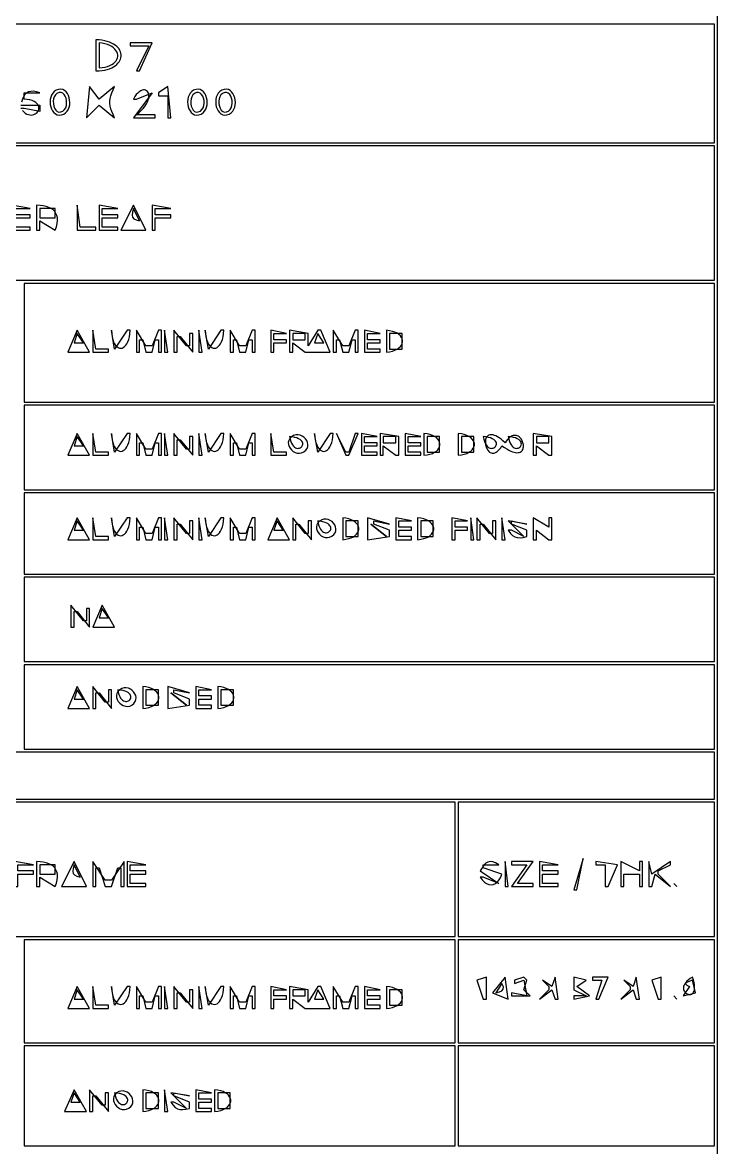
# Model space of a CAD drawing. Extents: x 0 to 2384, y 0 to 1684.
# Drawn here: x 1007.5 to 1230, y 831.5 to 1191.5 of the extents above; entities that cross this region are included whole.
import ezdxf

# ---------------------------------------------------------------- set-up
doc = ezdxf.new("R2010")
doc.units = 0
doc.layers.add('C7', color=7, linetype='CONTINUOUS')

msp = doc.modelspace()

# ---------------------------------------------------------------- linework, layer by layer
at = {"layer": 'C7'}
for points in [[(869, 1513), (869, 449), (1230, 449), (1230, 1513), (869, 1513)], [(870, 1191), (870, 1153), (1229, 1153), (1229, 1191), (870, 1191)], [(1031, 1186), (1031, 1176), (1032.0118, 1176.0413), (1032.956, 1176.138), (1033.8324, 1176.2864), (1034.6411, 1176.4826), (1035.3821, 1176.7229), (1036.0555, 1177.0034), (1036.6613, 1177.3204), (1037.1996, 1177.67), (1037.6702, 1178.0485), (1038.0734, 1178.452), (1038.4091, 1178.8769), (1038.6773, 1179.3192), (1038.8781, 1179.7752), (1039.0116, 1180.2411), (1039.0776, 1180.7131), (1039.0764, 1181.1874), (1039.0079, 1181.6603), (1038.8721, 1182.1278), (1038.669, 1182.5863), (1038.3988, 1183.032), (1038.0614, 1183.461), (1037.6568, 1183.8695), (1037.1852, 1184.2538), (1036.6465, 1184.61), (1036.0407, 1184.9344), (1035.3679, 1185.2232), (1034.6282, 1185.4726), (1033.8215, 1185.6787), (1032.9478, 1185.8379), (1032.0073, 1185.9462), (1031, 1186)], [(1032, 1185), (1032, 1177), (1033.0099, 1177.0729), (1033.926, 1177.217), (1034.7486, 1177.4257), (1035.478, 1177.6924), (1036.1145, 1178.0104), (1036.6583, 1178.3733), (1037.1097, 1178.7743), (1037.4691, 1179.207), (1037.7366, 1179.6646), (1037.9126, 1180.1406), (1037.9973, 1180.6284), (1037.9911, 1181.1214), (1037.8942, 1181.613), (1037.7069, 1182.0966), (1037.4295, 1182.5656), (1037.0623, 1183.0134), (1036.6055, 1183.4334), (1036.0594, 1183.8189), (1035.4244, 1184.1635), (1034.7006, 1184.4605), (1033.8884, 1184.7033), (1032.9881, 1184.8853), (1032, 1185)], [(1042, 1185), (1042, 1184), (1048, 1184), (1044, 1176), (1045, 1176), (1049, 1185), (1042, 1185)], [(1018.2986, 1169.8241), (1017.6792, 1169.4219), (1017.1834, 1168.8993), (1016.8068, 1168.2799), (1016.5447, 1167.5873), (1016.3927, 1166.8451), (1016.3463, 1166.077), (1016.401, 1165.3067), (1016.5523, 1164.5578), (1016.7957, 1163.854), (1017.1267, 1163.2189), (1017.5409, 1162.6761), (1018.0337, 1162.2494), (1018.6006, 1161.9624), (1019.2372, 1161.8387), (1019.9389, 1161.9019), (1020.7014, 1162.1759), (1021.3207, 1162.5779), (1021.8164, 1163.1005), (1022.1931, 1163.7199), (1022.4552, 1164.4125), (1022.6072, 1165.1547), (1022.6536, 1165.9228), (1022.5989, 1166.6931), (1022.4476, 1167.442), (1022.2042, 1168.1458), (1021.8732, 1168.7809), (1021.459, 1169.3237), (1020.9662, 1169.7504), (1020.3993, 1170.0374), (1019.7627, 1170.1612), (1019.0609, 1170.0979), (1018.2986, 1169.8241)], [(1029, 1171), (1028, 1161), (1032, 1165), (1037, 1161), (1036.4801, 1162.0532), (1036.0641, 1163.0199), (1035.7522, 1163.9194), (1035.5443, 1164.7708), (1035.4403, 1165.5934), (1035.4403, 1166.4065), (1035.5443, 1167.2291), (1035.7522, 1168.0805), (1036.0641, 1168.98), (1036.4801, 1169.9467), (1037, 1171), (1032, 1167), (1029, 1171)], [(1054, 1171), (1051, 1169), (1051, 1168), (1054, 1168), (1054, 1161), (1055, 1161), (1054, 1171)], [(1062.2986, 1169.8241), (1061.6791, 1169.4219), (1061.1834, 1168.8993), (1060.8067, 1168.2799), (1060.5446, 1167.5873), (1060.3926, 1166.8452), (1060.3462, 1166.0771), (1060.4009, 1165.3068), (1060.5522, 1164.5579), (1060.7956, 1163.8541), (1061.1266, 1163.219), (1061.5408, 1162.6762), (1062.0336, 1162.2495), (1062.6005, 1161.9625), (1063.2372, 1161.8387), (1063.9389, 1161.902), (1064.7014, 1162.1759), (1065.3206, 1162.5779), (1065.8164, 1163.1005), (1066.1931, 1163.7199), (1066.4552, 1164.4125), (1066.6072, 1165.1547), (1066.6536, 1165.9228), (1066.5989, 1166.6931), (1066.4476, 1167.442), (1066.2042, 1168.1459), (1065.8732, 1168.781), (1065.4591, 1169.3237), (1064.9663, 1169.7505), (1064.3993, 1170.0375), (1063.7627, 1170.1612), (1063.061, 1170.098), (1062.2986, 1169.8241)], [(1071.2986, 1169.8241), (1070.6791, 1169.4219), (1070.1834, 1168.8993), (1069.8067, 1168.2799), (1069.5446, 1167.5873), (1069.3926, 1166.8452), (1069.3462, 1166.0771), (1069.4009, 1165.3068), (1069.5522, 1164.5579), (1069.7956, 1163.8541), (1070.1267, 1163.219), (1070.5408, 1162.6762), (1071.0336, 1162.2495), (1071.6006, 1161.9625), (1072.2372, 1161.8387), (1072.9389, 1161.902), (1073.7014, 1162.1759), (1074.3206, 1162.5779), (1074.8164, 1163.1005), (1075.193, 1163.7199), (1075.4551, 1164.4125), (1075.6071, 1165.1547), (1075.6536, 1165.9228), (1075.5989, 1166.6931), (1075.4476, 1167.442), (1075.2042, 1168.1459), (1074.8732, 1168.781), (1074.4591, 1169.3237), (1073.9663, 1169.7505), (1073.3994, 1170.0375), (1072.7628, 1170.1612), (1072.061, 1170.098), (1071.2986, 1169.8241)], [(1007.4543, 1163.3836), (1007.925, 1162.8844), (1008.4061, 1162.495), (1008.8912, 1162.2081), (1009.3741, 1162.0163), (1009.8486, 1161.9123), (1010.3085, 1161.8889), (1010.7476, 1161.9386), (1011.1596, 1162.0542), (1011.5383, 1162.2283), (1011.8776, 1162.4536), (1012.1712, 1162.7229), (1012.4128, 1163.0287), (1012.5963, 1163.3637), (1012.7155, 1163.7207), (1012.764, 1164.0922), (1012.7358, 1164.4711), (1012.6246, 1164.8499), (1012.4241, 1165.2213), (1012.1282, 1165.578), (1011.7306, 1165.9128), (1011.2251, 1166.2182), (1010.6055, 1166.4869), (1009.8656, 1166.7117), (1008.9992, 1166.8851), (1008, 1167), (1008, 1169), (1013, 1169), (1011.9407, 1169.3324), (1011.0003, 1169.4829), (1010.1726, 1169.4586), (1009.4511, 1169.2668), (1008.8295, 1168.9146), (1008.3016, 1168.4092), (1007.861, 1167.7579), (1007.5014, 1166.9678), (1007.2165, 1166.046)], [(1018.5455, 1168.8241), (1018.0381, 1168.3656), (1017.6765, 1167.7617), (1017.4532, 1167.0554), (1017.3609, 1166.2894), (1017.3923, 1165.5069), (1017.5399, 1164.7508), (1017.7964, 1164.0642), (1018.1544, 1163.4898), (1018.6066, 1163.0709), (1019.1455, 1162.8502), (1019.764, 1162.8709), (1020.4545, 1163.1759)], [(1020.4544, 1163.1759), (1020.9617, 1163.6342), (1021.3233, 1164.2381), (1021.5466, 1164.9445), (1021.6389, 1165.7104), (1021.6076, 1166.4929), (1021.46, 1167.249), (1021.2036, 1167.9357), (1020.8456, 1168.5101), (1020.3934, 1168.9291), (1019.8544, 1169.1497), (1019.236, 1169.129), (1018.5455, 1168.8241)], [(1043, 1167), (1044, 1167), (1049, 1169), (1043, 1161), (1050, 1161), (1050, 1162), (1044, 1162), (1044.875, 1162.7134), (1045.6276, 1163.4237), (1046.2637, 1164.1255), (1046.789, 1164.8131), (1047.2094, 1165.4809), (1047.5306, 1166.1234), (1047.7586, 1166.7349), (1047.8991, 1167.31), (1047.9579, 1167.843), (1047.9409, 1168.3284), (1047.8539, 1168.7606), (1047.7027, 1169.1339), (1047.4932, 1169.443), (1047.231, 1169.682), (1046.9222, 1169.8456), (1046.5724, 1169.9281), (1046.1876, 1169.9239), (1045.7734, 1169.8275), (1045.3359, 1169.6333), (1044.8806, 1169.3357), (1044.4136, 1168.9291), (1043.9406, 1168.408), (1043.4675, 1167.7668), (1043, 1167)], [(1062.5455, 1168.8241), (1062.0381, 1168.3656), (1061.6765, 1167.7618), (1061.4532, 1167.0554), (1061.361, 1166.2895), (1061.3923, 1165.5069), (1061.5399, 1164.7508), (1061.7963, 1164.0641), (1062.1543, 1163.4898), (1062.6065, 1163.0708), (1063.1455, 1162.8502), (1063.7639, 1162.8709), (1064.4545, 1163.1759)], [(1064.4544, 1163.1759), (1064.9617, 1163.6342), (1065.3234, 1164.2381), (1065.5467, 1164.9445), (1065.639, 1165.7104), (1065.6077, 1166.4929), (1065.4601, 1167.249), (1065.2036, 1167.9357), (1064.8456, 1168.5101), (1064.3934, 1168.929), (1063.8544, 1169.1497), (1063.236, 1169.129), (1062.5455, 1168.8241)], [(1071.5455, 1168.8241), (1071.0381, 1168.3656), (1070.6765, 1167.7617), (1070.4533, 1167.0554), (1070.361, 1166.2894), (1070.3923, 1165.5069), (1070.5399, 1164.7508), (1070.7964, 1164.0642), (1071.1544, 1163.4898), (1071.6066, 1163.0709), (1072.1455, 1162.8502), (1072.764, 1162.8709), (1073.4545, 1163.1759)], [(1073.4544, 1163.1759), (1073.9617, 1163.6342), (1074.3233, 1164.2381), (1074.5466, 1164.9445), (1074.6389, 1165.7105), (1074.6076, 1166.493), (1074.4601, 1167.2491), (1074.2036, 1167.9358), (1073.8456, 1168.5101), (1073.3934, 1168.9291), (1072.8544, 1169.1497), (1072.236, 1169.129), (1071.5455, 1168.8241)], [(1007, 1165), (1013, 1165), (1013, 1163), (1008, 1164), (1007, 1164)], [(870, 1152), (870, 1109), (1229, 1109), (1229, 1152), (870, 1152)], [(1004, 1133), (1004, 1125), (1010, 1125), (1010, 1126), (1005, 1126), (1005, 1129), (1010, 1129), (1010, 1130), (1005, 1130), (1005, 1132), (1010, 1132), (1004, 1133)], [(1012, 1133), (1012, 1125), (1013, 1125), (1013, 1128), (1018, 1125), (1018.3844, 1126.1257), (1018.6231, 1127.1578), (1018.7211, 1128.0985), (1018.6837, 1128.9497), (1018.516, 1129.7135), (1018.2232, 1130.3921), (1017.8105, 1130.9875), (1017.283, 1131.5017), (1016.6461, 1131.9369), (1015.9048, 1132.2951), (1015.0644, 1132.5785), (1014.13, 1132.789), (1013.1068, 1132.9288), (1012, 1133)], [(1013, 1132), (1013, 1129), (1018, 1129), (1018, 1132), (1013, 1132)], [(1025, 1133), (1025, 1125), (1031, 1125), (1031, 1126), (1026, 1126), (1025, 1133)], [(1032, 1133), (1032, 1125), (1038, 1125), (1038, 1126), (1033, 1126), (1033, 1129), (1038, 1129), (1038, 1130), (1033, 1130), (1033, 1132), (1038, 1132), (1032, 1133)], [(1043, 1133), (1039, 1125), (1046, 1125), (1047, 1125), (1043, 1133)], [(1043, 1132), (1042.7557, 1130.8042), (1042.6471, 1129.8924), (1042.7458, 1129.2102), (1043.1232, 1128.7035), (1043.8507, 1128.3181), (1045, 1128), (1043, 1132)], [(1049, 1133), (1049, 1125), (1050, 1125), (1050, 1129), (1055, 1129), (1055, 1130), (1050, 1130), (1050, 1132), (1055, 1132), (1049, 1133)], [(1008, 1108), (1008, 1070), (1229, 1070), (1229, 1108), (1008, 1108)], [(1025, 1093), (1022, 1086), (1023, 1086), (1028, 1086), (1029, 1086), (1025, 1093)], [(1025, 1092), (1024, 1089), (1027, 1089), (1025, 1092)], [(1030, 1093), (1030, 1086), (1035, 1086), (1035, 1087), (1031, 1087), (1030, 1093)], [(1036, 1093), (1036.0746, 1091.9054), (1036.2179, 1090.9272), (1036.4223, 1090.0652), (1036.6804, 1089.3193), (1036.9847, 1088.6891), (1037.3276, 1088.1746), (1037.7018, 1087.7754), (1038.0997, 1087.4915), (1038.5138, 1087.3226), (1038.9367, 1087.2685), (1039.3608, 1087.3291), (1039.7787, 1087.5041), (1040.183, 1087.7933), (1040.566, 1088.1965), (1040.9203, 1088.7136), (1041.2385, 1089.3444), (1041.513, 1090.0886), (1041.7365, 1090.9461), (1041.9013, 1091.9166), (1042, 1093), (1041, 1093), (1037, 1087), (1036, 1093)], [(1044, 1093), (1044, 1086), (1045, 1086), (1045, 1090), (1046, 1090), (1047, 1086), (1049, 1086), (1050, 1090), (1051, 1090), (1051, 1086), (1052, 1086), (1052, 1093), (1051, 1093), (1049, 1088), (1047, 1088), (1044, 1093)], [(1053, 1093), (1053, 1086), (1054, 1086), (1053, 1093)], [(1056, 1093), (1056, 1086), (1057, 1086), (1057, 1091), (1058, 1091), (1062, 1086), (1062, 1092), (1061, 1092), (1061, 1088), (1060, 1088), (1056, 1093)], [(1064, 1093), (1064, 1086), (1065, 1086), (1064, 1093)], [(1066, 1093), (1066.0746, 1091.9054), (1066.2179, 1090.9272), (1066.4223, 1090.0652), (1066.6804, 1089.3193), (1066.9847, 1088.6891), (1067.3276, 1088.1746), (1067.7018, 1087.7754), (1068.0997, 1087.4915), (1068.5138, 1087.3226), (1068.9367, 1087.2685), (1069.3608, 1087.3291), (1069.7787, 1087.5041), (1070.183, 1087.7933), (1070.566, 1088.1965), (1070.9203, 1088.7136), (1071.2385, 1089.3444), (1071.513, 1090.0886), (1071.7365, 1090.9461), (1071.9013, 1091.9166), (1072, 1093), (1071, 1093), (1067, 1087), (1066, 1093)], [(1074, 1093), (1074, 1086), (1075, 1086), (1075, 1090), (1076, 1090), (1077, 1086), (1079, 1086), (1080, 1090), (1081, 1090), (1081, 1086), (1082, 1086), (1082, 1093), (1081, 1093), (1079, 1088), (1077, 1088), (1074, 1093)], [(1087, 1093), (1087, 1086), (1088, 1086), (1088, 1089), (1092, 1089), (1092, 1090), (1088, 1090), (1088, 1092), (1092, 1092), (1087, 1093)], [(1093, 1093), (1093, 1086), (1094, 1086), (1094, 1089), (1098, 1086), (1105, 1086), (1106, 1086), (1103, 1093), (1102, 1093), (1099, 1088), (1099, 1092), (1093, 1093)], [(1094, 1092), (1094, 1090), (1098, 1090), (1098, 1092), (1094, 1092)], [(1102, 1092), (1101, 1089), (1104, 1089), (1102, 1092)], [(1107, 1093), (1107, 1086), (1108, 1086), (1108, 1090), (1109, 1090), (1110, 1086), (1112, 1086), (1113, 1090), (1114, 1090), (1114, 1086), (1115, 1086), (1115, 1093), (1114, 1093), (1112, 1088), (1110, 1088), (1107, 1093)], [(1117, 1093), (1117, 1086), (1122, 1086), (1122, 1087), (1118, 1087), (1118, 1089), (1122, 1089), (1122, 1090), (1118, 1090), (1118, 1092), (1122, 1092), (1117, 1093)], [(1124, 1093), (1124, 1086), (1125.0304, 1086.1279), (1125.9463, 1086.336), (1126.7478, 1086.6149), (1127.4347, 1086.955), (1128.0072, 1087.347), (1128.4652, 1087.7814), (1128.8086, 1088.2489), (1129.0376, 1088.7399), (1129.1521, 1089.2451), (1129.1521, 1089.7549), (1129.0376, 1090.2601), (1128.8086, 1090.7511), (1128.4651, 1091.2185), (1128.0071, 1091.653), (1127.4347, 1092.0449), (1126.7477, 1092.3851), (1125.9463, 1092.6639), (1125.0304, 1092.872), (1124, 1093)], [(1125, 1092), (1125, 1087), (1129, 1087), (1129, 1092), (1125, 1092)], [(1008, 1069), (1008, 1042), (1229, 1042), (1229, 1069), (1008, 1069)], [(1025, 1060), (1022, 1053), (1023, 1053), (1028, 1053), (1029, 1053), (1025, 1060)], [(1025, 1059), (1024, 1056), (1027, 1056), (1025, 1059)], [(1030, 1060), (1030, 1053), (1035, 1053), (1035, 1054), (1031, 1054), (1030, 1060)], [(1036, 1060), (1036.0746, 1058.9054), (1036.2179, 1057.9272), (1036.4223, 1057.0653), (1036.6804, 1056.3193), (1036.9847, 1055.6891), (1037.3276, 1055.1746), (1037.7018, 1054.7754), (1038.0997, 1054.4915), (1038.5138, 1054.3226), (1038.9367, 1054.2685), (1039.3608, 1054.329), (1039.7787, 1054.504), (1040.183, 1054.7932), (1040.566, 1055.1965), (1040.9203, 1055.7136), (1041.2385, 1056.3443), (1041.513, 1057.0885), (1041.7365, 1057.946), (1041.9013, 1058.9165), (1042, 1060), (1041, 1060), (1037, 1054), (1036, 1060)], [(1044, 1060), (1044, 1053), (1045, 1053), (1045, 1057), (1046, 1057), (1047, 1053), (1049, 1053), (1050, 1057), (1051, 1057), (1051, 1053), (1052, 1053), (1052, 1060), (1051, 1060), (1049, 1055), (1047, 1055), (1044, 1060)], [(1053, 1060), (1053, 1053), (1054, 1053), (1053, 1060)], [(1056, 1060), (1056, 1053), (1057, 1053), (1057, 1058), (1058, 1058), (1062, 1053), (1062, 1059), (1061, 1059), (1061, 1055), (1060, 1055), (1056, 1060)], [(1064, 1060), (1064, 1053), (1065, 1053), (1064, 1060)], [(1066, 1060), (1066.0746, 1058.9054), (1066.2179, 1057.9272), (1066.4223, 1057.0653), (1066.6804, 1056.3193), (1066.9847, 1055.6891), (1067.3276, 1055.1746), (1067.7018, 1054.7754), (1068.0997, 1054.4915), (1068.5138, 1054.3226), (1068.9367, 1054.2685), (1069.3608, 1054.329), (1069.7787, 1054.504), (1070.183, 1054.7932), (1070.566, 1055.1965), (1070.9203, 1055.7136), (1071.2385, 1056.3443), (1071.513, 1057.0885), (1071.7365, 1057.946), (1071.9013, 1058.9165), (1072, 1060), (1071, 1060), (1067, 1054), (1066, 1060)], [(1074, 1060), (1074, 1053), (1075, 1053), (1075, 1057), (1076, 1057), (1077, 1053), (1079, 1053), (1080, 1057), (1081, 1057), (1081, 1053), (1082, 1053), (1082, 1060), (1081, 1060), (1079, 1055), (1077, 1055), (1074, 1060)], [(1087, 1060), (1087, 1053), (1092, 1053), (1092, 1054), (1088, 1054), (1087, 1060)], [(1093.6188, 1058.9537), (1093.0666, 1058.3946), (1092.7335, 1057.7814), (1092.5986, 1057.1373), (1092.6408, 1056.4854), (1092.8391, 1055.8488), (1093.1725, 1055.2507), (1093.62, 1054.7142), (1094.1607, 1054.2625), (1094.7736, 1053.9187), (1095.4376, 1053.7059), (1096.1319, 1053.6474), (1096.8353, 1053.7662), (1097.527, 1054.0856)], [(1093, 1059), (1093.1741, 1058.1591), (1093.3912, 1057.4395), (1093.6447, 1056.8345), (1093.9277, 1056.3372), (1094.2335, 1055.9409), (1094.5552, 1055.6388), (1094.8862, 1055.4239), (1095.2195, 1055.2896), (1095.5486, 1055.2291), (1095.8664, 1055.2355), (1096.1664, 1055.3021), (1096.4417, 1055.422), (1096.6855, 1055.5885), (1096.891, 1055.7947), (1097.0516, 1056.0339), (1097.1603, 1056.2992), (1097.2105, 1056.5839), (1097.1954, 1056.8812), (1097.1081, 1057.1842), (1096.9419, 1057.4862), (1096.69, 1057.7803), (1096.3457, 1058.0599), (1095.9021, 1058.3179), (1095.3525, 1058.5478), (1094.6901, 1058.7426), (1093.9082, 1058.8956), (1093, 1059)], [(1097.5269, 1054.0855), (1098.1756, 1054.6076), (1098.6016, 1055.1934), (1098.8248, 1055.8203), (1098.8652, 1056.4656), (1098.7429, 1057.1067), (1098.4777, 1057.721), (1098.0899, 1058.2858), (1097.5993, 1058.7786), (1097.0259, 1059.1766), (1096.3899, 1059.4572), (1095.7111, 1059.5979), (1095.0097, 1059.5759), (1094.3055, 1059.3687), (1093.6188, 1058.9537)], [(1101, 1060), (1101.0746, 1058.9054), (1101.2179, 1057.9272), (1101.4223, 1057.0653), (1101.6804, 1056.3193), (1101.9847, 1055.6891), (1102.3276, 1055.1746), (1102.7018, 1054.7754), (1103.0997, 1054.4915), (1103.5138, 1054.3226), (1103.9367, 1054.2685), (1104.3608, 1054.329), (1104.7787, 1054.504), (1105.183, 1054.7932), (1105.566, 1055.1965), (1105.9203, 1055.7136), (1106.2385, 1056.3443), (1106.513, 1057.0885), (1106.7365, 1057.946), (1106.9013, 1058.9165), (1107, 1060), (1106, 1060), (1102, 1054), (1101, 1060)], [(1108, 1060), (1111, 1053), (1112, 1053), (1115, 1060), (1114, 1060), (1112, 1054), (1111, 1054), (1108, 1060)], [(1116, 1060), (1116, 1053), (1121, 1053), (1121, 1054), (1117, 1054), (1117, 1056), (1121, 1056), (1121, 1057), (1117, 1057), (1117, 1059), (1121, 1059), (1116, 1060)], [(1122, 1060), (1122, 1053), (1123, 1053), (1123, 1056), (1127, 1053), (1128, 1053), (1128, 1059), (1122, 1060)], [(1123, 1059), (1123, 1057), (1127, 1057), (1127, 1059), (1123, 1059)], [(1130, 1060), (1130, 1053), (1135, 1053), (1135, 1054), (1131, 1054), (1131, 1056), (1135, 1056), (1135, 1057), (1131, 1057), (1131, 1059), (1135, 1059), (1130, 1060)], [(1136, 1060), (1136, 1053), (1137.0304, 1053.1279), (1137.9463, 1053.336), (1138.7477, 1053.6148), (1139.4347, 1053.955), (1140.0071, 1054.3469), (1140.4651, 1054.7814), (1140.8086, 1055.2488), (1141.0376, 1055.7398), (1141.1521, 1056.245), (1141.1521, 1056.7548), (1141.0376, 1057.26), (1140.8086, 1057.751), (1140.4652, 1058.2185), (1140.0072, 1058.6529), (1139.4347, 1059.0449), (1138.7478, 1059.385), (1137.9463, 1059.6639), (1137.0304, 1059.872), (1136, 1060)], [(1137, 1059), (1137, 1054), (1141, 1054), (1141, 1059), (1137, 1059)], [(1147, 1060), (1147, 1053), (1148.0304, 1053.1279), (1148.9463, 1053.336), (1149.7478, 1053.6149), (1150.4347, 1053.955), (1151.0072, 1054.347), (1151.4652, 1054.7814), (1151.8086, 1055.2489), (1152.0376, 1055.7399), (1152.1521, 1056.2451), (1152.1521, 1056.7549), (1152.0376, 1057.2601), (1151.8086, 1057.7511), (1151.4651, 1058.2185), (1151.0071, 1058.653), (1150.4347, 1059.0449), (1149.7477, 1059.3851), (1148.9463, 1059.6639), (1148.0304, 1059.872), (1147, 1060)], [(1148, 1059), (1148, 1054), (1152, 1054), (1152, 1059), (1148, 1059)], [(1155, 1059), (1155.1741, 1058.1591), (1155.3912, 1057.4395), (1155.6447, 1056.8345), (1155.9277, 1056.3372), (1156.2335, 1055.9409), (1156.5552, 1055.6388), (1156.8862, 1055.4239), (1157.2195, 1055.2896), (1157.5486, 1055.2291), (1157.8664, 1055.2355), (1158.1664, 1055.3021), (1158.4417, 1055.422), (1158.6855, 1055.5885), (1158.891, 1055.7947), (1159.0516, 1056.0339), (1159.1603, 1056.2992), (1159.2105, 1056.5839), (1159.1954, 1056.8812), (1159.1081, 1057.1842), (1158.9419, 1057.4862), (1158.69, 1057.7803), (1158.3457, 1058.0599), (1157.9021, 1058.3179), (1157.3525, 1058.5478), (1156.6901, 1058.7426), (1155.9082, 1058.8956), (1155, 1059)], [(1161, 1056), (1161.779, 1055.4706), (1162.5048, 1055.024), (1163.1785, 1054.6557), (1163.8013, 1054.3618), (1164.3746, 1054.138), (1164.8994, 1053.9801), (1165.3771, 1053.884), (1165.8089, 1053.8455), (1166.1961, 1053.8604), (1166.5398, 1053.9246), (1166.8413, 1054.0338), (1167.1018, 1054.1839), (1167.3227, 1054.3707), (1167.505, 1054.5901), (1167.6501, 1054.8378), (1167.7591, 1055.1098), (1167.8334, 1055.4018), (1167.8741, 1055.7096), (1167.8825, 1056.0291), (1167.8598, 1056.3561), (1167.8073, 1056.6864), (1167.7262, 1057.0159), (1167.6177, 1057.3404), (1167.4831, 1057.6557), (1167.3236, 1057.9576), (1167.1404, 1058.2419), (1166.9348, 1058.5046), (1166.708, 1058.7413), (1166.4613, 1058.948), (1166.1958, 1059.1205), (1165.9129, 1059.2545), (1165.6137, 1059.346), (1165.2995, 1059.3907), (1164.9715, 1059.3844), (1164.631, 1059.3231), (1164.2791, 1059.2024), (1163.9172, 1059.0184), (1163.5465, 1058.7666), (1163.1682, 1058.4431), (1162.7835, 1058.0436), (1162.3937, 1057.5639), (1162, 1057), (1161.3228, 1057.6104), (1160.6888, 1058.1301), (1160.097, 1058.5636), (1159.5467, 1058.9154), (1159.037, 1059.1899), (1158.5669, 1059.3916), (1158.1358, 1059.525), (1157.7428, 1059.5946), (1157.3869, 1059.6048), (1157.0674, 1059.5602), (1156.7835, 1059.4653), (1156.5342, 1059.3244), (1156.3187, 1059.1422), (1156.1363, 1058.923), (1155.986, 1058.6714), (1155.867, 1058.3918), (1155.7784, 1058.0888), (1155.7195, 1057.7668), (1155.6894, 1057.4303), (1155.6872, 1057.0838), (1155.7121, 1056.7317), (1155.7632, 1056.3786), (1155.8398, 1056.029), (1155.9409, 1055.6872), (1156.0657, 1055.3578), (1156.2134, 1055.0453), (1156.3832, 1054.7542), (1156.5741, 1054.489), (1156.7854, 1054.254), (1157.0162, 1054.0539), (1157.2656, 1053.8931), (1157.5329, 1053.776), (1157.8171, 1053.7073), (1158.1175, 1053.6912), (1158.4331, 1053.7324), (1158.7632, 1053.8354), (1159.1069, 1054.0045), (1159.4634, 1054.2443), (1159.8318, 1054.5592), (1160.2112, 1054.9539), (1160.6009, 1055.4326), (1161, 1056)], [(1163, 1059), (1163.1741, 1058.1591), (1163.3912, 1057.4395), (1163.6447, 1056.8345), (1163.9277, 1056.3372), (1164.2335, 1055.9409), (1164.5552, 1055.6388), (1164.8862, 1055.4239), (1165.2195, 1055.2896), (1165.5486, 1055.2291), (1165.8664, 1055.2355), (1166.1664, 1055.3021), (1166.4417, 1055.422), (1166.6855, 1055.5885), (1166.891, 1055.7947), (1167.0516, 1056.0339), (1167.1603, 1056.2992), (1167.2105, 1056.5839), (1167.1954, 1056.8812), (1167.1081, 1057.1842), (1166.9419, 1057.4862), (1166.69, 1057.7803), (1166.3457, 1058.0599), (1165.9021, 1058.3179), (1165.3525, 1058.5478), (1164.6901, 1058.7426), (1163.9082, 1058.8956), (1163, 1059)], [(1171, 1060), (1171, 1053), (1172, 1053), (1172, 1056), (1176, 1053), (1177, 1053), (1177, 1059), (1171, 1060)], [(1172, 1059), (1172, 1057), (1176, 1057), (1176, 1059), (1172, 1059)], [(1008, 1041), (1008, 1015), (1229, 1015), (1229, 1041), (1008, 1041)], [(1025, 1033), (1022, 1026), (1023, 1026), (1028, 1026), (1029, 1026), (1025, 1033)], [(1025, 1032), (1024, 1029), (1027, 1029), (1025, 1032)], [(1030, 1033), (1030, 1026), (1035, 1026), (1035, 1027), (1031, 1027), (1030, 1033)], [(1036, 1033), (1036.0746, 1031.9054), (1036.2179, 1030.9272), (1036.4223, 1030.0652), (1036.6804, 1029.3193), (1036.9847, 1028.6891), (1037.3276, 1028.1745), (1037.7018, 1027.7754), (1038.0997, 1027.4915), (1038.5138, 1027.3226), (1038.9367, 1027.2685), (1039.3608, 1027.329), (1039.7787, 1027.504), (1040.183, 1027.7932), (1040.566, 1028.1965), (1040.9203, 1028.7136), (1041.2385, 1029.3444), (1041.513, 1030.0886), (1041.7365, 1030.946), (1041.9013, 1031.9166), (1042, 1033), (1041, 1033), (1037, 1027), (1036, 1033)], [(1044, 1033), (1044, 1026), (1045, 1026), (1045, 1030), (1046, 1030), (1047, 1026), (1049, 1026), (1050, 1030), (1051, 1030), (1051, 1026), (1052, 1026), (1052, 1033), (1051, 1033), (1049, 1028), (1047, 1028), (1044, 1033)], [(1053, 1033), (1053, 1026), (1054, 1026), (1053, 1033)], [(1056, 1033), (1056, 1026), (1057, 1026), (1057, 1031), (1058, 1031), (1062, 1026), (1062, 1032), (1061, 1032), (1061, 1028), (1060, 1028), (1056, 1033)], [(1064, 1033), (1064, 1026), (1065, 1026), (1064, 1033)], [(1066, 1033), (1066.0746, 1031.9054), (1066.2179, 1030.9272), (1066.4223, 1030.0652), (1066.6804, 1029.3193), (1066.9847, 1028.6891), (1067.3276, 1028.1746), (1067.7018, 1027.7754), (1068.0997, 1027.4915), (1068.5138, 1027.3226), (1068.9367, 1027.2685), (1069.3608, 1027.3291), (1069.7787, 1027.5041), (1070.183, 1027.7933), (1070.566, 1028.1965), (1070.9203, 1028.7136), (1071.2385, 1029.3444), (1071.513, 1030.0886), (1071.7365, 1030.9461), (1071.9013, 1031.9166), (1072, 1033), (1071, 1033), (1067, 1027), (1066, 1033)], [(1074, 1033), (1074, 1026), (1075, 1026), (1075, 1030), (1076, 1030), (1077, 1026), (1079, 1026), (1080, 1030), (1081, 1030), (1081, 1026), (1082, 1026), (1082, 1033), (1081, 1033), (1079, 1028), (1077, 1028), (1074, 1033)], [(1089, 1033), (1086, 1026), (1087, 1026), (1092, 1026), (1093, 1026), (1089, 1033)], [(1089, 1032), (1088, 1029), (1091, 1029), (1089, 1032)], [(1094, 1033), (1094, 1026), (1095, 1026), (1095, 1031), (1096, 1031), (1100, 1026), (1100, 1032), (1099, 1032), (1099, 1028), (1098, 1028), (1094, 1033)], [(1102.6188, 1031.9537), (1102.0666, 1031.3946), (1101.7336, 1030.7815), (1101.5986, 1030.1374), (1101.6408, 1029.4854), (1101.8391, 1028.8488), (1102.1725, 1028.2507), (1102.62, 1027.7142), (1103.1607, 1027.2625), (1103.7736, 1026.9186), (1104.4376, 1026.7059), (1105.1318, 1026.6474), (1105.8353, 1026.7662), (1106.527, 1027.0856)], [(1102, 1032), (1102.1741, 1031.1591), (1102.3912, 1030.4395), (1102.6447, 1029.8345), (1102.9277, 1029.3372), (1103.2335, 1028.9409), (1103.5552, 1028.6388), (1103.8862, 1028.4239), (1104.2195, 1028.2896), (1104.5486, 1028.2291), (1104.8664, 1028.2355), (1105.1664, 1028.3021), (1105.4417, 1028.422), (1105.6855, 1028.5885), (1105.891, 1028.7947), (1106.0516, 1029.0339), (1106.1603, 1029.2992), (1106.2105, 1029.5839), (1106.1954, 1029.8812), (1106.1081, 1030.1842), (1105.9419, 1030.4862), (1105.69, 1030.7803), (1105.3457, 1031.0599), (1104.9021, 1031.3179), (1104.3525, 1031.5478), (1103.6901, 1031.7426), (1102.9082, 1031.8956), (1102, 1032)], [(1106.5269, 1027.0855), (1107.1756, 1027.6076), (1107.6016, 1028.1934), (1107.8248, 1028.8203), (1107.8652, 1029.4656), (1107.7429, 1030.1067), (1107.4778, 1030.721), (1107.0899, 1031.2858), (1106.5993, 1031.7786), (1106.026, 1032.1766), (1105.3899, 1032.4572), (1104.7112, 1032.5979), (1104.0097, 1032.5759), (1103.3056, 1032.3687), (1102.6188, 1031.9537)], [(1110, 1033), (1110, 1026), (1111.0304, 1026.1279), (1111.9463, 1026.336), (1112.7478, 1026.6149), (1113.4347, 1026.955), (1114.0072, 1027.347), (1114.4652, 1027.7814), (1114.8086, 1028.2489), (1115.0376, 1028.7399), (1115.1521, 1029.2451), (1115.1521, 1029.7549), (1115.0376, 1030.2601), (1114.8086, 1030.7511), (1114.4651, 1031.2185), (1114.0071, 1031.653), (1113.4347, 1032.0449), (1112.7477, 1032.3851), (1111.9463, 1032.6639), (1111.0304, 1032.872), (1110, 1033)], [(1111, 1032), (1111, 1027), (1115, 1027), (1115, 1032), (1111, 1032)], [(1118, 1033), (1118, 1026), (1125, 1027), (1125, 1029), (1120, 1031), (1120, 1032), (1125, 1031), (1118, 1033)], [(1119, 1031), (1124, 1027), (1119, 1031)], [(1127, 1033), (1127, 1026), (1132, 1026), (1132, 1027), (1128, 1027), (1128, 1029), (1132, 1029), (1132, 1030), (1128, 1030), (1128, 1032), (1132, 1032), (1127, 1033)], [(1134, 1033), (1134, 1026), (1135.0304, 1026.1279), (1135.9463, 1026.336), (1136.7477, 1026.6148), (1137.4347, 1026.955), (1138.0071, 1027.3469), (1138.4651, 1027.7814), (1138.8086, 1028.2488), (1139.0376, 1028.7398), (1139.1521, 1029.245), (1139.1521, 1029.7548), (1139.0376, 1030.26), (1138.8086, 1030.751), (1138.4652, 1031.2185), (1138.0072, 1031.6529), (1137.4347, 1032.0449), (1136.7478, 1032.385), (1135.9463, 1032.6639), (1135.0304, 1032.872), (1134, 1033)], [(1135, 1032), (1135, 1027), (1139, 1027), (1139, 1032), (1135, 1032)], [(1145, 1033), (1145, 1026), (1146, 1026), (1146, 1029), (1150, 1029), (1150, 1030), (1146, 1030), (1146, 1032), (1150, 1032), (1145, 1033)], [(1151, 1033), (1151, 1026), (1152, 1026), (1151, 1033)], [(1153, 1033), (1153, 1026), (1154, 1026), (1154, 1031), (1155, 1031), (1159, 1026), (1159, 1032), (1158, 1032), (1158, 1028), (1157, 1028), (1153, 1033)], [(1161, 1033), (1161, 1026), (1162, 1026), (1161, 1033)], [(1163, 1032), (1168, 1027), (1164, 1029), (1163, 1029), (1163.717, 1028.0114), (1164.4118, 1027.3119), (1165.1256, 1026.8686), (1165.8999, 1026.6486), (1166.7761, 1026.619), (1167.7957, 1026.7471), (1169, 1027), (1169, 1029), (1164, 1031), (1164, 1032), (1169, 1031), (1163, 1032)], [(1171, 1033), (1171, 1026), (1172, 1026), (1172, 1029), (1176, 1026), (1177, 1026), (1177, 1033), (1176, 1033), (1176, 1030), (1171, 1033)], [(1008, 1014), (1008, 987), (1229, 987), (1229, 1014), (1008, 1014)], [(1023, 1005), (1023, 998), (1024, 998), (1024, 1003), (1025, 1003), (1029, 998), (1029, 1004), (1028, 1004), (1028, 1000), (1027, 1000), (1023, 1005)], [(1033, 1005), (1030, 998), (1031, 998), (1036, 998), (1037, 998), (1033, 1005)], [(1033, 1004), (1032, 1001), (1035, 1001), (1033, 1004)], [(1008, 986), (1008, 959), (1229, 959), (1229, 986), (1008, 986)], [(1025, 979), (1022, 972), (1023, 972), (1028, 972), (1029, 972), (1025, 979)], [(1025, 978), (1024, 975), (1027, 975), (1025, 978)], [(1030, 979), (1030, 972), (1031, 972), (1031, 977), (1032, 977), (1036, 972), (1036, 978), (1035, 978), (1035, 974), (1034, 974), (1030, 979)], [(1038.6188, 977.9537), (1038.0666, 977.3945), (1037.7335, 976.7814), (1037.5986, 976.1373), (1037.6408, 975.4854), (1037.8391, 974.8488), (1038.1725, 974.2507), (1038.62, 973.7142), (1039.1607, 973.2625), (1039.7736, 972.9187), (1040.4376, 972.706), (1041.1319, 972.6474), (1041.8353, 972.7662), (1042.527, 973.0856)], [(1038, 978), (1038.1741, 977.1591), (1038.3912, 976.4396), (1038.6447, 975.8346), (1038.9277, 975.3373), (1039.2335, 974.941), (1039.5552, 974.6388), (1039.8862, 974.424), (1040.2195, 974.2897), (1040.5486, 974.2292), (1040.8664, 974.2356), (1041.1664, 974.3022), (1041.4417, 974.4221), (1041.6855, 974.5886), (1041.891, 974.7948), (1042.0516, 975.034), (1042.1603, 975.2993), (1042.2105, 975.584), (1042.1954, 975.8812), (1042.1081, 976.1843), (1041.9419, 976.4862), (1041.69, 976.7804), (1041.3457, 977.0599), (1040.9021, 977.318), (1040.3525, 977.5478), (1039.6901, 977.7426), (1038.9082, 977.8956), (1038, 978)], [(1042.5269, 973.0856), (1043.1756, 973.6077), (1043.6016, 974.1935), (1043.8248, 974.8203), (1043.8652, 975.4656), (1043.7429, 976.1067), (1043.4778, 976.721), (1043.0899, 977.2858), (1042.5993, 977.7785), (1042.026, 978.1765), (1041.3899, 978.4571), (1040.7112, 978.5978), (1040.0097, 978.5759), (1039.3056, 978.3687), (1038.6188, 977.9537)], [(1046, 979), (1046, 972), (1047.0304, 972.1279), (1047.9463, 972.336), (1048.7477, 972.6148), (1049.4347, 972.955), (1050.0071, 973.347), (1050.4651, 973.7814), (1050.8086, 974.2488), (1051.0376, 974.7399), (1051.1521, 975.245), (1051.1521, 975.7549), (1051.0376, 976.26), (1050.8086, 976.7511), (1050.4652, 977.2185), (1050.0072, 977.6529), (1049.4347, 978.0449), (1048.7478, 978.3851), (1047.9463, 978.6639), (1047.0304, 978.872), (1046, 979)], [(1047, 978), (1047, 973), (1051, 973), (1051, 978), (1047, 978)], [(1054, 979), (1054, 972), (1061, 973), (1061, 975), (1056, 977), (1056, 978), (1061, 977), (1054, 979)], [(1055, 977), (1060, 973), (1055, 977)], [(1063, 979), (1063, 972), (1068, 972), (1068, 973), (1064, 973), (1064, 975), (1068, 975), (1068, 976), (1064, 976), (1064, 978), (1068, 978), (1063, 979)], [(1070, 979), (1070, 972), (1071.0304, 972.1279), (1071.9463, 972.336), (1072.7477, 972.6148), (1073.4347, 972.955), (1074.0071, 973.347), (1074.4651, 973.7814), (1074.8086, 974.2488), (1075.0376, 974.7399), (1075.1521, 975.245), (1075.1521, 975.7549), (1075.0376, 976.26), (1074.8086, 976.7511), (1074.4652, 977.2185), (1074.0072, 977.6529), (1073.4348, 978.0449), (1072.7478, 978.3851), (1071.9464, 978.6639), (1071.0304, 978.872), (1070, 979)], [(1071, 978), (1071, 973), (1075, 973), (1075, 978), (1071, 978)], [(870, 958), (870, 943), (1229, 943), (1229, 958), (870, 958)], [(870, 942), (870, 899), (1146, 899), (1146, 942), (870, 942)], [(1147, 942), (1147, 899), (1229, 899), (1229, 942), (1147, 942)], [(1005, 923), (1005, 915), (1006, 915), (1006, 919), (1011, 919), (1011, 920), (1006, 920), (1006, 922), (1011, 922), (1005, 923)], [(1012, 923), (1012, 915), (1013, 915), (1013, 918), (1018, 915), (1018.3845, 916.1257), (1018.6232, 917.1578), (1018.7212, 918.0984), (1018.6838, 918.9496), (1018.516, 919.7135), (1018.2232, 920.392), (1017.8105, 920.9874), (1017.2831, 921.5016), (1016.6462, 921.9368), (1015.9049, 922.2951), (1015.0644, 922.5784), (1014.13, 922.789), (1013.1068, 922.9288), (1012, 923)], [(1013, 922), (1013, 919), (1018, 919), (1018, 922), (1013, 922)], [(1024, 923), (1020, 915), (1027, 915), (1028, 915), (1024, 923)], [(1024, 922), (1023.7557, 920.8042), (1023.6472, 919.8924), (1023.7459, 919.2102), (1024.1233, 918.7035), (1024.8508, 918.3182), (1026, 918), (1024, 922)], [(1030, 923), (1030, 915), (1031, 915), (1031, 921), (1032, 921), (1034, 915), (1036, 915), (1038, 921), (1039, 921), (1039, 915), (1040, 915), (1040, 923), (1036, 917), (1034, 917), (1030, 923)], [(1041, 923), (1041, 915), (1047, 915), (1047, 916), (1042, 916), (1042, 919), (1047, 919), (1047, 920), (1042, 920), (1042, 922), (1047, 922), (1041, 923)], [(1154, 920), (1160, 916), (1155, 918), (1154, 918), (1154.6677, 917.1093), (1155.3676, 916.4256), (1156.0869, 915.9454), (1156.8126, 915.665), (1157.5321, 915.581), (1158.2325, 915.6897), (1158.901, 915.9876), (1159.5248, 916.4712), (1160.0911, 917.1368), (1160.5871, 917.9809), (1161, 919), (1155, 921), (1155, 922), (1160, 922), (1158.9652, 922.5943), (1158.0521, 922.9238), (1157.2404, 923.0003), (1156.5102, 922.8354), (1155.8412, 922.4412), (1155.2132, 921.8293), (1154.6062, 921.0116), (1154, 920)], [(1162, 923), (1162, 915), (1163, 915), (1162, 923)], [(1164, 923), (1164, 922), (1169, 922), (1164, 915), (1171, 915), (1171, 916), (1166, 916), (1171, 923), (1164, 923)], [(1173, 923), (1173, 915), (1179, 915), (1179, 916), (1174, 916), (1174, 919), (1179, 919), (1179, 920), (1174, 920), (1174, 922), (1179, 922), (1173, 923)], [(1187, 924), (1184, 914), (1185, 914), (1187, 924)], [(1191, 923), (1191, 922), (1194, 922), (1194, 915), (1195, 915), (1198, 922), (1191, 923)], [(1199, 923), (1199, 915), (1200, 915), (1200, 919), (1205, 919), (1205, 915), (1206, 915), (1206, 923), (1205, 923), (1205, 920), (1199, 923)], [(1208, 923), (1208, 915), (1209, 915), (1210, 919), (1215, 915), (1211, 919), (1211, 920), (1215, 922), (1215, 923), (1209, 919), (1208, 923)], [(1216, 916), (1217, 915), (1216, 916)], [(1008, 898), (1008, 865), (1146, 865), (1146, 898), (1008, 898)], [(1147, 898), (1147, 865), (1229, 865), (1229, 898), (1147, 898)], [(1153, 885), (1155, 879), (1156, 879), (1156, 886), (1153, 885)], [(1162, 886), (1158, 881), (1163, 879), (1162, 886)], [(1165, 885), (1165, 884), (1168, 885), (1169, 880), (1164, 881), (1164, 880), (1170, 880), (1168, 882), (1169, 885), (1168, 886), (1165, 885)], [(1178, 886), (1177, 883), (1174, 885), (1176, 883), (1176, 882), (1173, 879), (1177, 882), (1178, 879), (1179, 879), (1178, 886)], [(1184, 886), (1184, 882), (1188, 880), (1184, 880), (1184, 879), (1189, 880), (1185, 883), (1188, 885), (1184, 886)], [(1190, 886), (1190, 885), (1193, 885), (1191, 879), (1192, 879), (1195, 886), (1190, 886)], [(1204, 886), (1203, 883), (1200, 885), (1202, 883), (1202, 882), (1199, 879), (1203, 882), (1204, 879), (1205, 879), (1204, 886)], [(1209, 885), (1211, 879), (1212, 879), (1212, 886), (1209, 885)], [(1222, 886), (1221.2988, 885.5788), (1220.7068, 885.1552), (1220.2174, 884.7321), (1219.8244, 884.3124), (1219.5213, 883.8991), (1219.3018, 883.4952), (1219.1594, 883.1037), (1219.0878, 882.7275), (1219.0806, 882.3696), (1219.1314, 882.0329), (1219.2338, 881.7204), (1219.3815, 881.4351), (1219.568, 881.1799), (1219.7869, 880.9578), (1220.032, 880.7718), (1220.2967, 880.6248), (1220.5747, 880.5198), (1220.8597, 880.4598), (1221.1452, 880.4477), (1221.4248, 880.4864), (1221.6923, 880.5791), (1221.941, 880.7285), (1222.1648, 880.9377), (1222.3572, 881.2097), (1222.5118, 881.5474), (1222.6223, 881.9537), (1222.6822, 882.4317), (1222.6851, 882.9843), (1222.6248, 883.6144), (1222.4947, 884.3251), (1222.2886, 885.1193), (1222, 886)], [(1025, 883), (1022, 876), (1023, 876), (1028, 876), (1029, 876), (1025, 883)], [(1025, 882), (1024, 879), (1027, 879), (1025, 882)], [(1030, 883), (1030, 876), (1035, 876), (1035, 877), (1031, 877), (1030, 883)], [(1036, 883), (1036.0746, 881.9054), (1036.2179, 880.9272), (1036.4223, 880.0652), (1036.6804, 879.3193), (1036.9847, 878.6891), (1037.3276, 878.1745), (1037.7018, 877.7754), (1038.0997, 877.4915), (1038.5138, 877.3226), (1038.9367, 877.2685), (1039.3608, 877.329), (1039.7787, 877.504), (1040.183, 877.7932), (1040.566, 878.1965), (1040.9203, 878.7136), (1041.2385, 879.3444), (1041.513, 880.0886), (1041.7365, 880.946), (1041.9013, 881.9166), (1042, 883), (1041, 883), (1037, 877), (1036, 883)], [(1044, 883), (1044, 876), (1045, 876), (1045, 880), (1046, 880), (1047, 876), (1049, 876), (1050, 880), (1051, 880), (1051, 876), (1052, 876), (1052, 883), (1051, 883), (1049, 878), (1047, 878), (1044, 883)], [(1053, 883), (1053, 876), (1054, 876), (1053, 883)], [(1056, 883), (1056, 876), (1057, 876), (1057, 881), (1058, 881), (1062, 876), (1062, 882), (1061, 882), (1061, 878), (1060, 878), (1056, 883)], [(1064, 883), (1064, 876), (1065, 876), (1064, 883)], [(1066, 883), (1066.0746, 881.9054), (1066.2179, 880.9272), (1066.4223, 880.0652), (1066.6804, 879.3193), (1066.9847, 878.6891), (1067.3276, 878.1745), (1067.7018, 877.7754), (1068.0997, 877.4915), (1068.5138, 877.3226), (1068.9367, 877.2685), (1069.3608, 877.329), (1069.7787, 877.504), (1070.183, 877.7932), (1070.566, 878.1965), (1070.9203, 878.7136), (1071.2385, 879.3444), (1071.513, 880.0886), (1071.7365, 880.946), (1071.9013, 881.9166), (1072, 883), (1071, 883), (1067, 877), (1066, 883)], [(1074, 883), (1074, 876), (1075, 876), (1075, 880), (1076, 880), (1077, 876), (1079, 876), (1080, 880), (1081, 880), (1081, 876), (1082, 876), (1082, 883), (1081, 883), (1079, 878), (1077, 878), (1074, 883)], [(1087, 883), (1087, 876), (1088, 876), (1088, 879), (1092, 879), (1092, 880), (1088, 880), (1088, 882), (1092, 882), (1087, 883)], [(1093, 883), (1093, 876), (1094, 876), (1094, 879), (1098, 876), (1105, 876), (1106, 876), (1103, 883), (1102, 883), (1099, 878), (1099, 882), (1093, 883)], [(1094, 882), (1094, 880), (1098, 880), (1098, 882), (1094, 882)], [(1102, 882), (1101, 879), (1104, 879), (1102, 882)], [(1107, 883), (1107, 876), (1108, 876), (1108, 880), (1109, 880), (1110, 876), (1112, 876), (1113, 880), (1114, 880), (1114, 876), (1115, 876), (1115, 883), (1114, 883), (1112, 878), (1110, 878), (1107, 883)], [(1117, 883), (1117, 876), (1122, 876), (1122, 877), (1118, 877), (1118, 879), (1122, 879), (1122, 880), (1118, 880), (1118, 882), (1122, 882), (1117, 883)], [(1124, 883), (1124, 876), (1125.0304, 876.1279), (1125.9463, 876.336), (1126.7477, 876.6148), (1127.4347, 876.955), (1128.0071, 877.347), (1128.4651, 877.7814), (1128.8085, 878.2488), (1129.0375, 878.7399), (1129.152, 879.245), (1129.152, 879.7549), (1129.0375, 880.26), (1128.8085, 880.7511), (1128.4651, 881.2185), (1128.0071, 881.6529), (1127.4347, 882.0449), (1126.7477, 882.3851), (1125.9463, 882.6639), (1125.0304, 882.872), (1124, 883)], [(1125, 882), (1125, 877), (1129, 877), (1129, 882), (1125, 882)], [(1161, 884), (1159, 881), (1160.1795, 881.2882), (1160.9982, 881.6441), (1161.427, 882.1558), (1161.4373, 882.9117), (1161, 884)], [(1221, 883), (1219, 880), (1223, 881), (1222, 885), (1221.1003, 884.7212), (1220.3729, 884.4496), (1219.9083, 884.1633), (1219.7974, 883.8407), (1220.1311, 883.4602), (1221, 883)], [(1216, 880), (1217, 879), (1216, 880)], [(1008, 864), (1008, 832), (1146, 832), (1146, 864), (1008, 864)], [(1147, 864), (1147, 832), (1229, 832), (1229, 864), (1147, 864)], [(1024, 850), (1021, 843), (1022, 843), (1027, 843), (1028, 843), (1024, 850)], [(1029, 850), (1029, 843), (1030, 843), (1030, 848), (1031, 848), (1035, 843), (1035, 849), (1034, 849), (1034, 845), (1033, 845), (1029, 850)], [(1046, 850), (1046, 843), (1047.0304, 843.1279), (1047.9463, 843.336), (1048.7477, 843.6148), (1049.4347, 843.955), (1050.0071, 844.347), (1050.4651, 844.7814), (1050.8086, 845.2488), (1051.0376, 845.7399), (1051.1521, 846.245), (1051.1521, 846.7549), (1051.0376, 847.26), (1050.8086, 847.7511), (1050.4652, 848.2185), (1050.0072, 848.6529), (1049.4347, 849.0449), (1048.7478, 849.3851), (1047.9463, 849.6639), (1047.0304, 849.872), (1046, 850)], [(1053, 850), (1053, 843), (1054, 843), (1053, 850)], [(1063, 850), (1063, 843), (1068, 843), (1068, 844), (1064, 844), (1064, 846), (1068, 846), (1068, 847), (1064, 847), (1064, 849), (1068, 849), (1063, 850)], [(1069, 850), (1069, 843), (1070.0304, 843.1279), (1070.9463, 843.336), (1071.7477, 843.6148), (1072.4347, 843.955), (1073.0071, 844.347), (1073.4651, 844.7814), (1073.8086, 845.2488), (1074.0376, 845.7399), (1074.1521, 846.245), (1074.1521, 846.7549), (1074.0376, 847.26), (1073.8086, 847.7511), (1073.4652, 848.2185), (1073.0072, 848.6529), (1072.4347, 849.0449), (1071.7478, 849.3851), (1070.9463, 849.6639), (1070.0304, 849.872), (1069, 850)], [(1024, 849), (1023, 846), (1026, 846), (1024, 849)], [(1037.6188, 848.9537), (1037.0666, 848.3945), (1036.7335, 847.7814), (1036.5986, 847.1373), (1036.6408, 846.4853), (1036.8391, 845.8488), (1037.1725, 845.2507), (1037.62, 844.7142), (1038.1607, 844.2625), (1038.7736, 843.9187), (1039.4376, 843.706), (1040.1319, 843.6474), (1040.8353, 843.7662), (1041.527, 844.0856)], [(1037, 849), (1037.1741, 848.1591), (1037.3912, 847.4395), (1037.6447, 846.8345), (1037.9277, 846.3373), (1038.2335, 845.941), (1038.5552, 845.6388), (1038.8862, 845.424), (1039.2195, 845.2897), (1039.5486, 845.2292), (1039.8664, 845.2356), (1040.1664, 845.3022), (1040.4417, 845.4221), (1040.6855, 845.5886), (1040.891, 845.7948), (1041.0516, 846.034), (1041.1603, 846.2993), (1041.2105, 846.584), (1041.1954, 846.8813), (1041.1081, 847.1843), (1040.9419, 847.4863), (1040.69, 847.7804), (1040.3457, 848.0599), (1039.9021, 848.318), (1039.3525, 848.5478), (1038.6901, 848.7426), (1037.9082, 848.8956), (1037, 849)], [(1041.5269, 844.0856), (1042.1757, 844.6077), (1042.6017, 845.1935), (1042.8249, 845.8204), (1042.8653, 846.4657), (1042.7429, 847.1068), (1042.4778, 847.721), (1042.0899, 848.2858), (1041.5993, 848.7785), (1041.026, 849.1765), (1040.3899, 849.4572), (1039.7111, 849.5978), (1039.0097, 849.5759), (1038.3056, 849.3687), (1037.6188, 848.9537)], [(1047, 849), (1047, 844), (1051, 844), (1051, 849), (1047, 849)], [(1055, 849), (1060, 844), (1056, 846), (1055, 846), (1055.717, 845.0115), (1056.4118, 844.312), (1057.1256, 843.8687), (1057.8999, 843.6487), (1058.7762, 843.6191), (1059.7957, 843.7472), (1061, 844), (1061, 846), (1056, 848), (1056, 849), (1061, 848), (1055, 849)], [(1070, 849), (1070, 844), (1074, 844), (1074, 849), (1070, 849)]]:
    msp.add_lwpolyline(points, dxfattribs=at)

doc.saveas('drawing.dxf')
